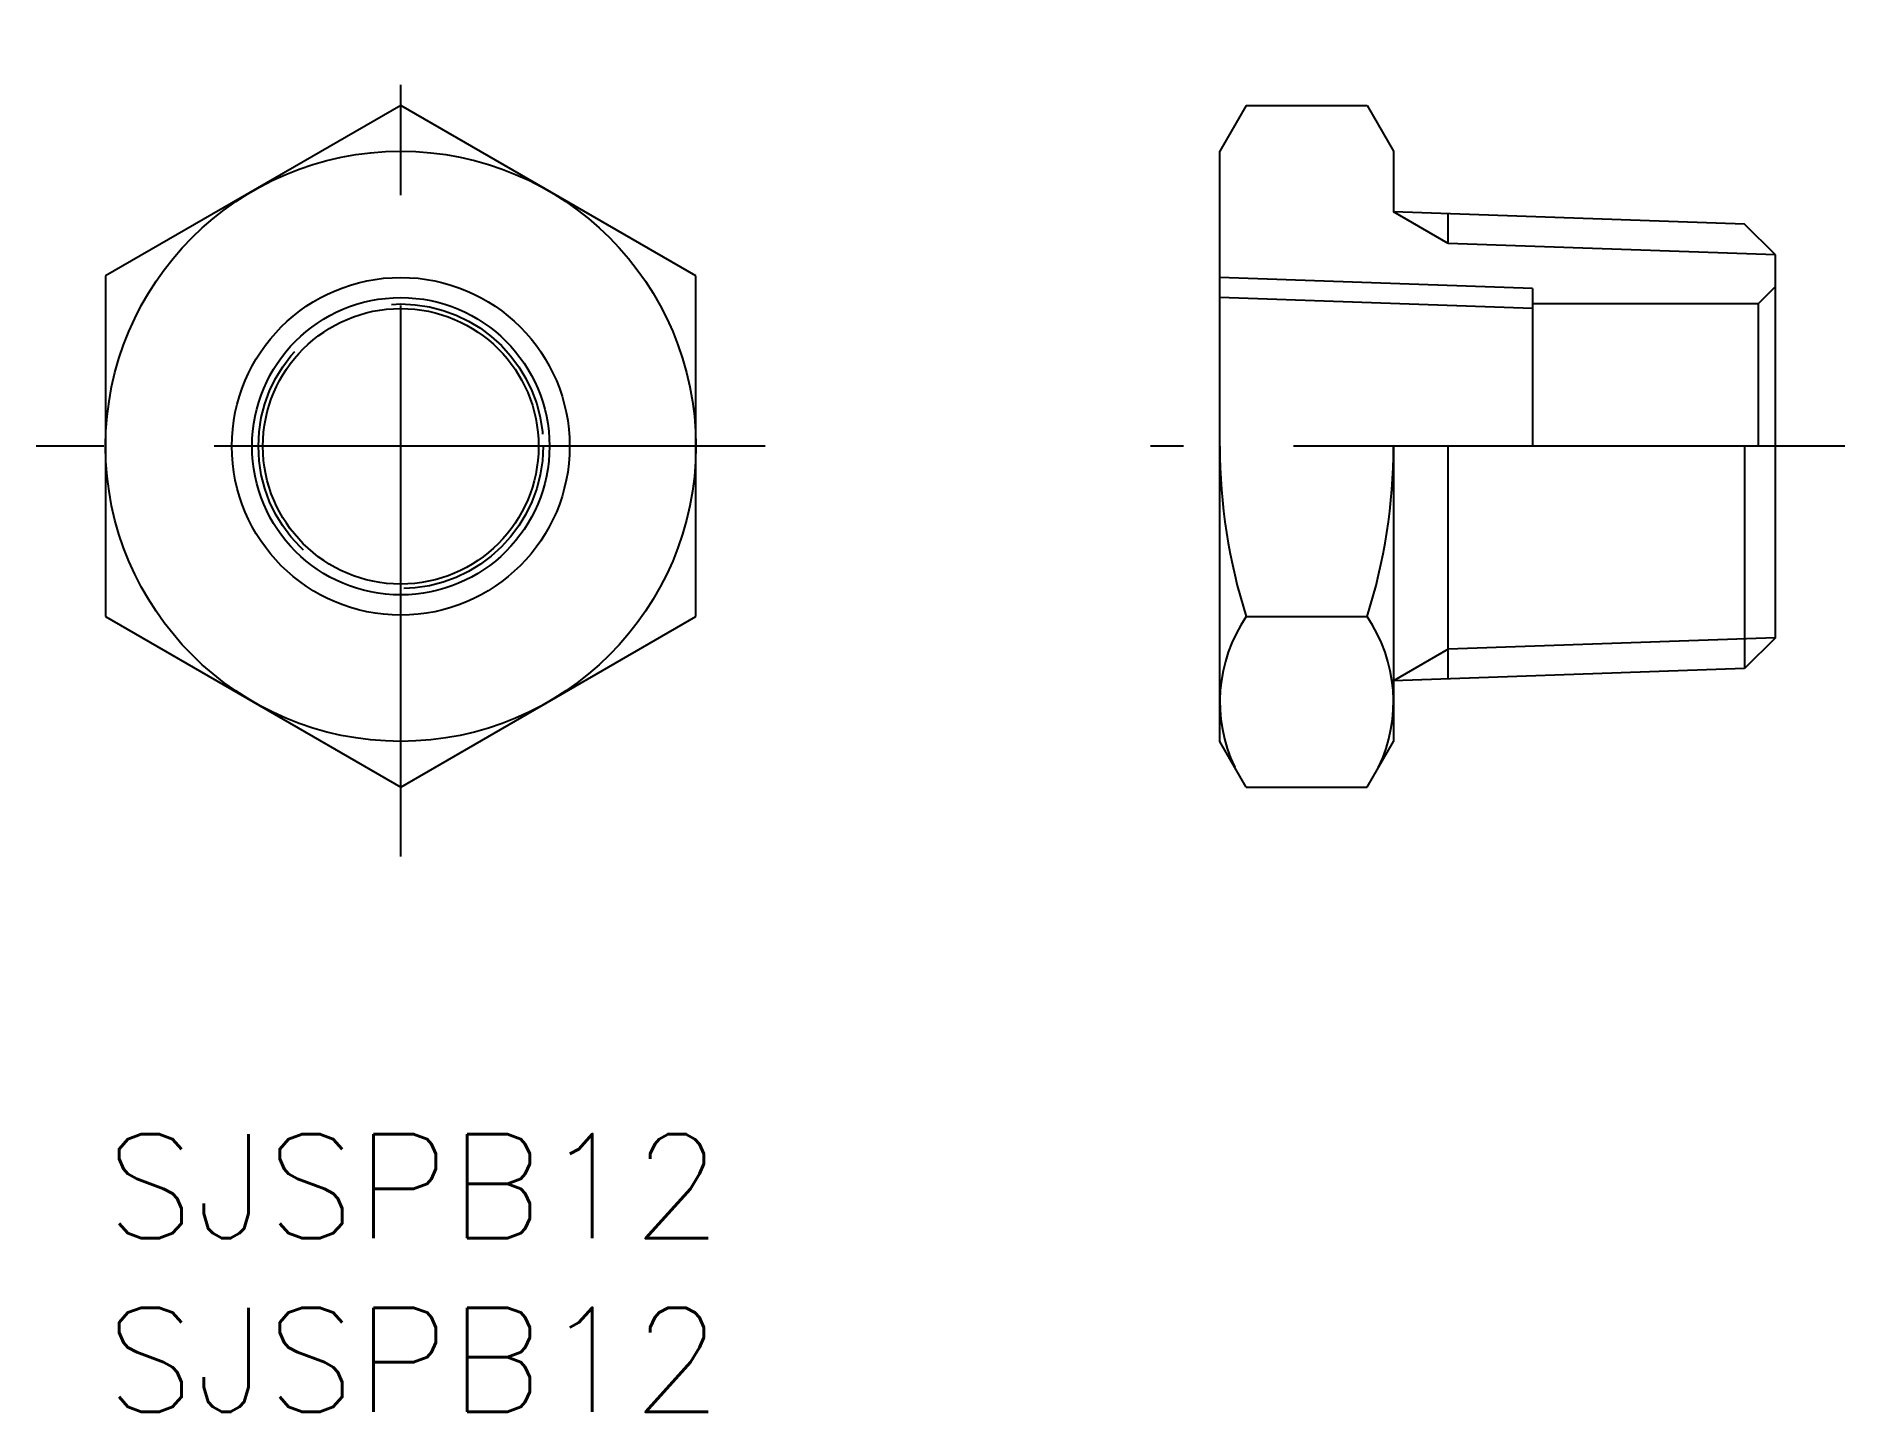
# Model space of a CAD drawing. Extents: x -2 to 50.1, y -8 to 31.6.
import ezdxf

# ---------------------------------------------------------------- set-up
doc = ezdxf.new("R2010")
doc.units = 0
doc.header["$LTSCALE"] = 0.5
doc.linetypes.add('CENTER', pattern=[50.8, 31.75, -6.35, 6.35, -6.35])
doc.linetypes.add('DASHED', pattern=[19.05, 12.7, -6.35])
for name, color, linetype in [('MSM_CENTER', 1, 'CENTER'), ('MSM_CONTINUOUS', 7, 'CONTINUOUS'), ('MSM_DASHED', 4, 'DASHED'), ('MSM_NARROW', 5, 'CONTINUOUS'), ('MSM_PART_NUMBER', 7, 'CONTINUOUS')]:
    doc.layers.add(name, color=color, linetype=linetype)
doc.styles.get("Standard").update_dxf_attribs({"font": 'txt.shx', "height": 3, "bigfont": 'bigfont.shx'})

# ---------------------------------------------------------------- blocks, each defined once
blk = doc.blocks.new('*U3')
at = {"layer": 'MSM_PART_NUMBER'}
blk.add_text('SJSPB12', height=3, dxfattribs=at).set_placement((0, -3))
blk = doc.blocks.new('*U4')
at = {"layer": 'MSM_PART_NUMBER'}
blk.add_text('SJSPB12', height=3, dxfattribs=at).set_placement((0, -8))

msp = doc.modelspace()

# ---------------------------------------------------------------- linework, layer by layer
at = {"layer": 'MSM_CENTER'}
for p, q in [((8.5, 8), (8.5, 31.63)), ((19, 19.815), (-2, 19.815)), ((50.091, 19.815), (30.091, 19.815))]:
    msp.add_line(p, q, dxfattribs=at)
at = {"layer": 'MSM_CONTINUOUS'}
for p, q in [((8.5, 29.63), (0, 24.722)), ((17, 24.722), (8.5, 29.63)), ((32.85, 29.63), (32.091, 28.315)), ((32.85, 29.63), (36.332, 29.63)), ((36.332, 29.63), (37.091, 28.315)), ((32.091, 11.315), (32.091, 28.315)), ((37.091, 28.315), (37.091, 26.568)), ((47.204, 26.215), (37.091, 26.568)), ((38.669, 25.657), (38.669, 26.513)), ((48.091, 25.328), (47.204, 26.215)), ((48.091, 14.302), (48.091, 25.328)), ((0, 24.722), (0, 14.907)), ((17, 14.907), (17, 24.722)), ((41.091, 23.784), (32.091, 24.098)), ((41.091, 24.365), (41.091, 19.815)), ((48.091, 24.415), (47.591, 23.915)), ((47.591, 23.915), (41.091, 23.915)), ((47.591, 23.915), (47.591, 19.815)), ((37.091, 19.815), (37.091, 11.315)), ((38.669, 13.117), (38.669, 19.815)), ((47.204, 19.815), (47.204, 13.415)), ((0, 14.907), (8.5, 10)), ((8.5, 10), (17, 14.907)), ((32.85, 14.907), (36.332, 14.907)), ((48.091, 14.302), (47.204, 13.415)), ((47.204, 13.415), (37.091, 13.062)), ((32.85, 10), (32.091, 11.315)), ((36.332, 10), (37.091, 11.315)), ((32.85, 10), (36.332, 10))]:
    msp.add_line(p, q, dxfattribs=at)
for radius in [8.5, 4.283, 3.969]:
    msp.add_circle((8.5, 19.815), radius, dxfattribs=at)
for centre, radius, start, end in [((48.332, 19.815), 16.241, 180, 197.588), ((20.85, 19.815), 16.241, 342.412, 0), ((36.436, 12.454), 4.345, 145.6158, 205.6158), ((32.746, 12.454), 4.345, 334.3842, 34.3842)]:
    msp.add_arc(centre, radius, start, end, dxfattribs=at)
at = {"layer": 'MSM_DASHED'}
msp.add_circle((8.5, 19.815), 4.1, dxfattribs=at)
at = {"layer": 'MSM_NARROW'}
for p, q in [((38.669, 25.657), (37.091, 26.568)), ((48.091, 25.328), (38.669, 25.657)), ((41.091, 24.365), (32.091, 24.679)), ((48.091, 14.302), (38.669, 13.973)), ((38.669, 13.973), (37.091, 13.062))]:
    msp.add_line(p, q, dxfattribs=at)
msp.add_circle((8.5, 19.815), 4.864, dxfattribs=at)

# ---------------------------------------------------------------- block references
at = {"layer": 'MSM_CONTINUOUS'}
for name in ['*U3', '*U4']:
    msp.add_blockref(name, (0, 0), dxfattribs=at)

doc.saveas('drawing.dxf')
